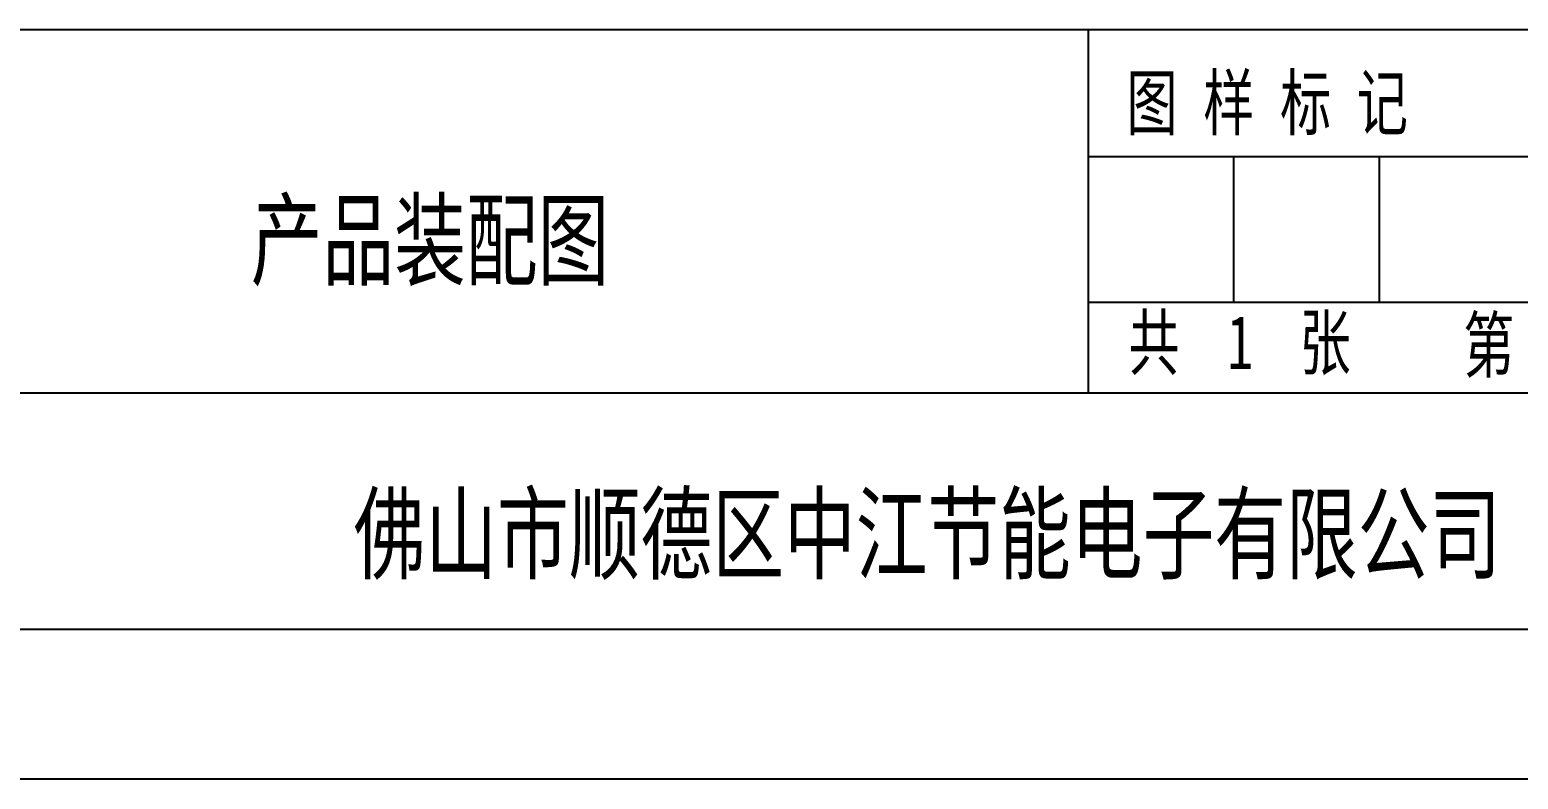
# Model space of a CAD drawing. Header units: millimetres. Extents: x 349 to 632, y 13 to 212.
# Drawn here: x 525.3 to 594.6, y 13.3 to 48.2 of the extents above; entities that cross this region are included whole.
import ezdxf

# ---------------------------------------------------------------- set-up
doc = ezdxf.new("R2010")
doc.units = ezdxf.units.MM
doc.header["$LTSCALE"] = 16.335
doc.layers.get('0').update_dxf_attribs({"linetype": 'CONTINUOUS'})
doc.styles.get("Standard").update_dxf_attribs({"font": 'SimSun.ttf', "width": 0.85})

msp = doc.modelspace()

# ---------------------------------------------------------------- linework, layer by layer
at = {"color": 7}
for p, q in [((625.456, 48.242), (473.168, 48.242)), ((574.616, 31.316), (574.616, 48.242)), ((574.616, 42.332), (625.456, 42.332)), ((581.38, 42.332), (581.38, 35.549)), ((588.163, 42.332), (588.163, 35.549)), ((574.616, 35.549), (625.456, 35.549)), ((524.009, 31.316), (625.456, 31.316)), ((355.877, 20.299), (625.456, 20.299)), ((632.456, 13.299), (348.877, 13.299))]:
    msp.add_line(p, q, dxfattribs=at)

# ---------------------------------------------------------------- texts
at = {"color": 7, "width": 0.7}
for s, height, p in [('图 样 标 记', 2.5, (576.385, 43.592)), ('产品装配图', 3.5, (535.577, 36.688)), ('共', 2.5, (576.475, 32.418)), ('1', 2.5, (581.092, 32.418)), ('张', 2.5, (584.451, 32.418)), ('第', 2.5, (592.076, 32.295)), ('佛山市顺德区中江节能电子有限公司', 3.5, (540.375, 22.993))]:
    msp.add_text(s, height=height, dxfattribs=at).set_placement(p)

doc.saveas('drawing.dxf')
